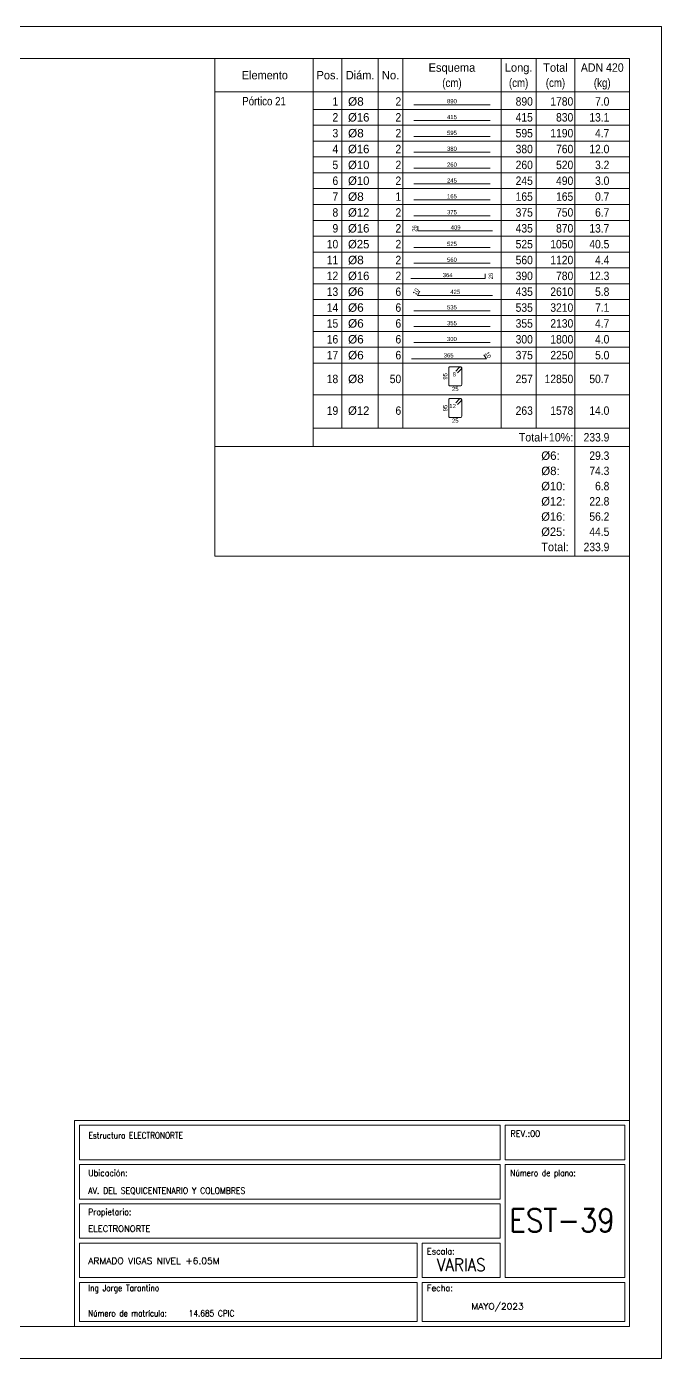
# Model space of a CAD drawing. Header units: millimetres. Extents: x 3 to 479, y -191 to 120.
# Drawn here: x 275.64 to 295.65, y -138.06 to -96.06 of the extents above; entities that cross this region are included whole.
import ezdxf
from ezdxf.enums import TextEntityAlignment as Align

# ---------------------------------------------------------------- set-up
doc = ezdxf.new("R2010")
doc.units = ezdxf.units.MM
for name, color, linetype, lineweight in [('CYPE', 7, 'Continuous', 0), ('DESPIECES_TABLA', 7, 'Continuous', 9), ('RECUAD_LIMITES', 2, 'Continuous', 0), ('RECUAD_MARCO', 1, 'Continuous', 20), ('TABLAS', 1, 'Continuous', 9), ('TEXTO_TABLAS', 1, 'Continuous', 0), ('TEXTOS_COTAS_DESPIECES_TABLA', 1, 'Continuous', 0)]:
    doc.layers.add(name, color=color, linetype=linetype, lineweight=lineweight)
doc.styles.add('CYPETXT', font='romans__.ttf', dxfattribs={"height": 0.2})
doc.styles.add('CYPETXT_romans', font='arial.ttf', dxfattribs={"height": 0.2})

msp = doc.modelspace()

# ---------------------------------------------------------------- linework, layer by layer
at = {"layer": 'CYPE', "color": 1}
for points in [[(277.15251, -137.05816), (294.65251, -137.05816), (294.65251, -130.55816), (277.15251, -130.55816), (277.15251, -137.05816)], [(277.31251, -131.79816), (290.57251, -131.79816), (290.57251, -130.70816), (277.31251, -130.70816), (277.31251, -131.79816)], [(290.73251, -131.79816), (294.50251, -131.79816), (294.50251, -130.70816), (290.73251, -130.70816), (290.73251, -131.79816)], [(277.31251, -133.03816), (290.57251, -133.03816), (290.57251, -131.94816), (277.31251, -131.94816), (277.31251, -133.03816)], [(290.73251, -135.50816), (294.50251, -135.50816), (294.50251, -131.94816), (290.73251, -131.94816), (290.73251, -135.50816)], [(277.31251, -134.26816), (290.57251, -134.26816), (290.57251, -133.18816), (277.31251, -133.18816), (277.31251, -134.26816)], [(277.31251, -135.50816), (287.95251, -135.50816), (287.95251, -134.42816), (277.31251, -134.42816), (277.31251, -135.50816)], [(288.11251, -135.50816), (290.57251, -135.50816), (290.57251, -134.42816), (288.11251, -134.42816), (288.11251, -135.50816)], [(277.31251, -136.89816), (287.95251, -136.89816), (287.95251, -135.66816), (277.31251, -135.66816), (277.31251, -136.89816)], [(288.11251, -136.89816), (294.50251, -136.89816), (294.50251, -135.66816), (288.11251, -135.66816), (288.11251, -136.89816)]]:
    msp.add_lwpolyline(points, close=True, dxfattribs=at)
at = {"layer": 'DESPIECES_TABLA'}
for points in [[(287.85051, -98.52016), (290.25051, -98.52016)], [(287.85051, -99.02016), (290.25051, -99.02016)], [(287.85051, -99.52016), (290.25051, -99.52016)], [(287.85051, -100.02016), (290.25051, -100.02016)], [(287.85051, -100.52016), (290.25051, -100.52016)], [(287.85051, -101.02016), (290.25051, -101.02016)], [(287.85051, -101.52016), (290.25051, -101.52016)], [(287.85051, -102.02016), (290.25051, -102.02016)], [(287.97918, -102.3509), (287.97918, -102.5009), (290.32433, -102.5009)], [(287.85051, -103.02016), (290.25051, -103.02016)], [(287.85051, -103.52016), (290.25051, -103.52016)], [(287.75821, -104.00085), (290.10043, -104.00085), (290.10043, -103.85085)], [(288.04202, -104.40475), (287.96702, -104.53465), (290.32836, -104.53465)], [(287.85051, -105.02016), (290.25051, -105.02016)], [(287.85051, -105.52016), (290.25051, -105.52016)], [(287.85051, -106.02016), (290.25051, -106.02016)], [(287.7715, -106.53465), (290.13513, -106.53465), (290.06013, -106.40475)], [(289.2238, -106.9738), (289.34624, -106.85137), (289.35098, -106.84559), (289.3545, -106.83901), (289.35666, -106.83186), (289.3574, -106.82443), (289.35666, -106.817), (289.3545, -106.80985), (289.35098, -106.80327), (289.34624, -106.7975), (289.34047, -106.79276), (289.33388, -106.78924), (289.32674, -106.78707), (289.3193, -106.78634), (288.99192, -106.78634), (288.97734, -106.78924), (288.96498, -106.7975), (288.95673, -106.80985), (288.95383, -106.82443), (288.95383, -107.34825), (288.95673, -107.36282), (288.96498, -107.37518), (288.97734, -107.38344), (288.99192, -107.38634), (289.3193, -107.38634), (289.33388, -107.38344), (289.34624, -107.37518), (289.3545, -107.36282), (289.3574, -107.34825), (289.3574, -106.82443), (289.35666, -106.817), (289.3545, -106.80985), (289.35098, -106.80327), (289.34624, -106.7975), (289.34047, -106.79276), (289.33388, -106.78924), (289.32674, -106.78707), (289.3193, -106.78634), (289.31187, -106.78707), (289.30473, -106.78924), (289.29814, -106.79276), (289.29237, -106.7975), (289.16993, -106.91993)], [(289.22415, -107.97305), (289.34614, -107.85106), (289.35086, -107.84531), (289.35436, -107.83875), (289.35652, -107.83163), (289.35725, -107.82423), (289.35652, -107.81682), (289.35436, -107.8097), (289.35086, -107.80314), (289.34614, -107.79739), (289.34038, -107.79267), (289.33382, -107.78916), (289.3267, -107.787), (289.3193, -107.78627), (288.99174, -107.78627), (288.97722, -107.78916), (288.9649, -107.79739), (288.95668, -107.8097), (288.95379, -107.82423), (288.95379, -108.34832), (288.95668, -108.36284), (288.9649, -108.37516), (288.97722, -108.38338), (288.99174, -108.38627), (289.3193, -108.38627), (289.33382, -108.38338), (289.34614, -108.37516), (289.35436, -108.36284), (289.35725, -108.34832), (289.35725, -107.82423), (289.35652, -107.81682), (289.35436, -107.8097), (289.35086, -107.80314), (289.34614, -107.79739), (289.34038, -107.79267), (289.33382, -107.78916), (289.3267, -107.787), (289.3193, -107.78627), (289.31189, -107.787), (289.30478, -107.78916), (289.29821, -107.79267), (289.29246, -107.79739), (289.17048, -107.91937)]]:
    msp.add_lwpolyline(points, dxfattribs=at)
at = {"layer": 'RECUAD_LIMITES'}
msp.add_lwpolyline([(236.25251, -138.05816), (295.65251, -138.05816), (295.65251, -96.05816), (236.25251, -96.05816), (236.25251, -138.05816)], close=True, dxfattribs=at)
at = {"layer": 'RECUAD_MARCO'}
msp.add_lwpolyline([(238.75251, -137.05816), (294.65251, -137.05816), (294.65251, -97.05816), (238.75251, -97.05816), (238.75251, -137.05816)], close=True, dxfattribs=at)
at = {"layer": 'TABLAS'}
for p, q in [((281.57651, -98.16816), (281.57651, -97.05816)), ((281.57651, -97.05816), (294.65251, -97.05816)), ((284.67651, -98.16816), (284.67651, -97.05816)), ((285.58051, -98.16816), (285.58051, -97.05816)), ((286.72851, -98.16816), (286.72851, -97.05816)), ((287.50051, -98.16816), (287.50051, -97.05816)), ((290.60051, -98.16816), (290.60051, -97.05816)), ((291.70451, -98.16816), (291.70451, -97.05816)), ((292.92451, -98.16816), (292.92451, -97.05816)), ((294.65251, -98.16816), (294.65251, -97.05816)), ((281.57651, -98.11816), (294.65251, -98.11816)), ((281.57651, -109.24816), (281.57651, -98.16816)), ((284.67651, -109.24816), (284.67651, -98.16816)), ((285.58051, -108.71816), (285.58051, -98.16816)), ((286.72851, -108.71816), (286.72851, -98.16816)), ((287.50051, -108.71816), (287.50051, -98.16816)), ((290.60051, -108.71816), (290.60051, -98.16816)), ((291.70451, -108.71816), (291.70451, -98.16816)), ((292.92451, -109.24816), (292.92451, -98.16816)), ((294.65251, -109.24816), (294.65251, -98.16816)), ((284.67651, -108.71816), (294.65251, -108.71816)), ((281.57651, -109.34816), (281.57651, -109.24816)), ((281.57651, -109.29816), (294.65251, -109.29816)), ((281.57651, -109.82816), (281.57651, -109.34816)), ((284.67651, -109.29816), (284.67651, -109.24816)), ((292.92451, -109.34816), (292.92451, -109.24816)), ((292.92451, -109.82816), (292.92451, -109.34816)), ((294.65251, -109.34816), (294.65251, -109.24816)), ((294.65251, -109.82816), (294.65251, -109.34816)), ((281.57651, -110.30816), (281.57651, -109.82816)), ((292.92451, -110.30816), (292.92451, -109.82816)), ((294.65251, -110.30816), (294.65251, -109.82816)), ((281.57651, -110.78816), (281.57651, -110.30816)), ((292.92451, -110.78816), (292.92451, -110.30816)), ((294.65251, -110.78816), (294.65251, -110.30816)), ((281.57651, -111.26816), (281.57651, -110.78816)), ((292.92451, -111.26816), (292.92451, -110.78816)), ((294.65251, -111.26816), (294.65251, -110.78816)), ((281.57651, -111.74816), (281.57651, -111.26816)), ((292.92451, -111.74816), (292.92451, -111.26816)), ((294.65251, -111.74816), (294.65251, -111.26816)), ((281.57651, -112.22816), (281.57651, -111.74816)), ((292.92451, -112.22816), (292.92451, -111.74816)), ((294.65251, -112.22816), (294.65251, -111.74816)), ((281.57651, -112.75816), (281.57651, -112.22816)), ((292.92451, -112.75816), (292.92451, -112.22816)), ((294.65251, -112.75816), (294.65251, -112.22816)), ((281.57651, -112.75816), (294.65251, -112.75816))]:
    msp.add_line(p, q, dxfattribs=at)
at = {"layer": 'TEXTO_TABLAS'}
for p, q in [((284.67651, -98.66816), (294.65251, -98.66816)), ((284.67651, -99.16816), (294.65251, -99.16816)), ((284.67651, -99.66816), (294.65251, -99.66816)), ((284.67651, -100.16816), (294.65251, -100.16816)), ((284.67651, -100.66816), (294.65251, -100.66816)), ((284.67651, -101.16816), (294.65251, -101.16816)), ((284.67651, -101.66816), (294.65251, -101.66816)), ((284.67651, -102.16816), (294.65251, -102.16816)), ((284.67651, -102.66816), (294.65251, -102.66816)), ((284.67651, -103.16816), (294.65251, -103.16816)), ((284.67651, -103.66816), (294.65251, -103.66816)), ((284.67651, -104.16816), (294.65251, -104.16816)), ((284.67651, -104.66816), (294.65251, -104.66816)), ((284.67651, -105.16816), (294.65251, -105.16816)), ((284.67651, -105.66816), (294.65251, -105.66816)), ((284.67651, -106.16816), (294.65251, -106.16816)), ((284.67651, -106.66816), (294.65251, -106.66816)), ((284.67651, -107.66816), (294.65251, -107.66816))]:
    msp.add_line(p, q, dxfattribs=at)

# ---------------------------------------------------------------- texts
at = {"layer": 'CYPE', "color": 5, "style": 'CYPETXT'}
for s, width, p in [('Estructura ELECTRONORTE', 0.842437, (277.59251, -131.12816)), ('AV. DEL SEQUICENTENARIO Y COLOMBRES', 0.887423, (277.58251, -132.86816)), ('ELECTRONORTE', 0.974409, (277.58251, -134.06816)), ('ARMADO VIGAS NIVEL +6.05M', 1.047361, (277.58251, -135.08253)), ('Ing Jorge Tarantino', 0.851105, (277.58251, -135.93816)), ('MAYO/2023', 1.047361, (289.66251, -136.51816)), ('14.685 CPIC', 0.851936, (280.75251, -136.73816))]:
    msp.add_text(s, height=0.2, dxfattribs=dict(at, width=width)).set_placement(p)
at = {"layer": 'CYPE', "color": 4, "style": 'CYPETXT'}
for s, width, p in [('REV.:00', 0.927655, (290.89251, -131.06816)), ('Ubicación:', 0.90604, (277.58251, -132.30816)), ('Número de plano:', 0.844847, (290.89251, -132.30816)), ('Propietario:', 0.885908, (277.58251, -133.53816)), ('Escala:', 0.925891, (288.26251, -134.77816)), ('Fecha:', 0.933698, (288.26251, -135.93816)), ('Número de matrícula:', 0.83516, (277.58251, -136.73816))]:
    msp.add_text(s, height=0.2, dxfattribs=dict(at, width=width)).set_placement(p)
at = {"layer": 'CYPE', "color": 5, "style": 'CYPETXT'}
for s, height, width, p in [('EST-39', 0.733333, 0.872274, (292.52251, -134.07149)), ('VARIAS', 0.4, 0.869965, (289.34251, -135.30816))]:
    msp.add_text(s, height=height, dxfattribs=dict(at, width=width)).set_placement(p, align=Align.CENTER)
at = {"layer": 'TEXTO_TABLAS', "style": 'CYPETXT_romans'}
for s, width, p in [('Diám.', 0.924488, (286.15451, -97.58816)), ('Esquema', 0.93681, (289.05051, -97.34816)), ('Long.', 0.9375, (291.15251, -97.34816)), ('Total', 0.935673, (292.31451, -97.34816)), ('ADN 420', 0.893197, (293.78851, -97.34816)), ('Elemento', 0.923378, (283.15151, -97.58816)), ('Pos.', 0.930268, (285.12851, -97.58816)), ('No.', 0.948905, (287.11451, -97.58816)), ('(cm)', 0.819001, (289.05051, -97.82816)), ('(cm)', 0.819001, (291.15251, -97.82816)), ('(cm)', 0.819001, (292.31451, -97.82816)), ('(kg)', 0.827954, (293.78851, -97.82816)), ('Pórtico 21', 0.820327, (283.12651, -98.40816))]:
    msp.add_text(s, height=0.266667, dxfattribs=dict(at, width=width)).set_placement(p, align=Align.MIDDLE_CENTER)
for s, width, p in [('%%c8', 0.99505, (285.77451, -98.41816)), ('%%c16', 0.955414, (285.77451, -98.91816)), ('%%c8', 0.99505, (285.77451, -99.41816)), ('%%c16', 0.955414, (285.77451, -99.91816)), ('%%c10', 0.955414, (285.77451, -100.41816)), ('%%c10', 0.955414, (285.77451, -100.91816)), ('%%c8', 0.99505, (285.77451, -101.41816)), ('%%c12', 0.955414, (285.77451, -101.91816)), ('%%c16', 0.955414, (285.77451, -102.41816)), ('%%c25', 0.955414, (285.77451, -102.91816)), ('%%c8', 0.99505, (285.77451, -103.41816)), ('%%c16', 0.955414, (285.77451, -103.91816)), ('%%c6', 0.99505, (285.77451, -104.41816)), ('%%c6', 0.99505, (285.77451, -104.91816)), ('%%c6', 0.99505, (285.77451, -105.41816)), ('%%c6', 0.99505, (285.77451, -105.91816)), ('%%c6', 0.99505, (285.77451, -106.41816)), ('%%c8', 0.99505, (285.77451, -107.16816)), ('%%c12', 0.955414, (285.77451, -108.16816)), ('%%c6:', 0.966972, (291.86651, -109.58816)), ('%%c8:', 0.966972, (291.86651, -110.06816)), ('%%c10:', 0.940736, (291.86651, -110.54816)), ('%%c12:', 0.940736, (291.86651, -111.02816)), ('%%c16:', 0.940736, (291.86651, -111.50816)), ('%%c25:', 0.940736, (291.86651, -111.98816)), ('Total:', 0.925563, (291.86651, -112.46816))]:
    msp.add_text(s, height=0.266667, dxfattribs=dict(at, width=width)).set_placement(p, align=Align.MIDDLE_LEFT)
for s, height, width, p in [('1', 0.26667, 0.872274, (285.46451, -98.41816)), ('2', 0.26667, 0.872274, (287.45051, -98.41816)), ('890', 0.266667, 0.872274, (291.60051, -98.41816)), ('1780', 0.266667, 0.872274, (292.87451, -98.41816)), ('7.0', 0.266667, 0.868127, (294.01251, -98.41816)), ('2', 0.26667, 0.872274, (285.46451, -98.91816)), ('2', 0.26667, 0.872274, (287.45051, -98.91816)), ('415', 0.266667, 0.872274, (291.60051, -98.91816)), ('830', 0.266667, 0.872274, (292.87451, -98.91816)), ('13.1', 0.266667, 0.869308, (294.01251, -98.91816)), ('3', 0.26667, 0.872274, (285.46451, -99.41816)), ('2', 0.26667, 0.872274, (287.45051, -99.41816)), ('595', 0.266667, 0.872274, (291.60051, -99.41816)), ('1190', 0.266667, 0.872274, (292.87451, -99.41816)), ('4.7', 0.266667, 0.868127, (294.01251, -99.41816)), ('4', 0.26667, 0.872274, (285.46451, -99.91816)), ('2', 0.26667, 0.872274, (287.45051, -99.91816)), ('380', 0.266667, 0.872274, (291.60051, -99.91816)), ('760', 0.266667, 0.872274, (292.87451, -99.91816)), ('12.0', 0.266667, 0.869308, (294.01251, -99.91816)), ('5', 0.26667, 0.872274, (285.46451, -100.41816)), ('2', 0.26667, 0.872274, (287.45051, -100.41816)), ('260', 0.266667, 0.872274, (291.60051, -100.41816)), ('520', 0.266667, 0.872274, (292.87451, -100.41816)), ('3.2', 0.266667, 0.868127, (294.01251, -100.41816)), ('6', 0.26667, 0.872274, (285.46451, -100.91816)), ('2', 0.26667, 0.872274, (287.45051, -100.91816)), ('245', 0.266667, 0.872274, (291.60051, -100.91816)), ('490', 0.266667, 0.872274, (292.87451, -100.91816)), ('3.0', 0.266667, 0.868127, (294.01251, -100.91816)), ('7', 0.26667, 0.872274, (285.46451, -101.41816)), ('1', 0.26667, 0.872274, (287.45051, -101.41816)), ('165', 0.266667, 0.872274, (291.60051, -101.41816)), ('165', 0.266667, 0.872274, (292.87451, -101.41816)), ('0.7', 0.266667, 0.868127, (294.01251, -101.41816)), ('8', 0.26667, 0.872274, (285.46451, -101.91816)), ('2', 0.26667, 0.872274, (287.45051, -101.91816)), ('375', 0.266667, 0.872274, (291.60051, -101.91816)), ('750', 0.266667, 0.872274, (292.87451, -101.91816)), ('6.7', 0.266667, 0.868127, (294.01251, -101.91816)), ('9', 0.26667, 0.872274, (285.46451, -102.41816)), ('2', 0.26667, 0.872274, (287.45051, -102.41816)), ('435', 0.266667, 0.872274, (291.60051, -102.41816)), ('870', 0.266667, 0.872274, (292.87451, -102.41816)), ('13.7', 0.266667, 0.869308, (294.01251, -102.41816)), ('10', 0.266667, 0.872274, (285.46451, -102.91816)), ('2', 0.26667, 0.872274, (287.45051, -102.91816)), ('525', 0.266667, 0.872274, (291.60051, -102.91816)), ('1050', 0.266667, 0.872274, (292.87451, -102.91816)), ('40.5', 0.266667, 0.869308, (294.01251, -102.91816)), ('11', 0.266667, 0.872274, (285.46451, -103.41816)), ('2', 0.26667, 0.872274, (287.45051, -103.41816)), ('560', 0.266667, 0.872274, (291.60051, -103.41816)), ('1120', 0.266667, 0.872274, (292.87451, -103.41816)), ('4.4', 0.266667, 0.868127, (294.01251, -103.41816)), ('12', 0.266667, 0.872274, (285.46451, -103.91816)), ('2', 0.26667, 0.872274, (287.45051, -103.91816)), ('390', 0.266667, 0.872274, (291.60051, -103.91816)), ('780', 0.266667, 0.872274, (292.87451, -103.91816)), ('12.3', 0.266667, 0.869308, (294.01251, -103.91816)), ('13', 0.266667, 0.872274, (285.46451, -104.41816)), ('6', 0.26667, 0.872274, (287.45051, -104.41816)), ('435', 0.266667, 0.872274, (291.60051, -104.41816)), ('2610', 0.266667, 0.872274, (292.87451, -104.41816)), ('5.8', 0.266667, 0.868127, (294.01251, -104.41816)), ('14', 0.266667, 0.872274, (285.46451, -104.91816)), ('6', 0.26667, 0.872274, (287.45051, -104.91816)), ('535', 0.266667, 0.872274, (291.60051, -104.91816)), ('3210', 0.266667, 0.872274, (292.87451, -104.91816)), ('7.1', 0.266667, 0.868127, (294.01251, -104.91816)), ('15', 0.266667, 0.872274, (285.46451, -105.41816)), ('6', 0.26667, 0.872274, (287.45051, -105.41816)), ('355', 0.266667, 0.872274, (291.60051, -105.41816)), ('2130', 0.266667, 0.872274, (292.87451, -105.41816)), ('4.7', 0.266667, 0.868127, (294.01251, -105.41816)), ('16', 0.266667, 0.872274, (285.46451, -105.91816)), ('6', 0.26667, 0.872274, (287.45051, -105.91816)), ('300', 0.266667, 0.872274, (291.60051, -105.91816)), ('1800', 0.266667, 0.872274, (292.87451, -105.91816)), ('4.0', 0.266667, 0.868127, (294.01251, -105.91816)), ('17', 0.266667, 0.872274, (285.46451, -106.41816)), ('6', 0.26667, 0.872274, (287.45051, -106.41816)), ('375', 0.266667, 0.872274, (291.60051, -106.41816)), ('2250', 0.266667, 0.872274, (292.87451, -106.41816)), ('5.0', 0.266667, 0.868127, (294.01251, -106.41816)), ('18', 0.266667, 0.872274, (285.46451, -107.16816)), ('50', 0.266667, 0.872274, (287.45051, -107.16816)), ('257', 0.266667, 0.872274, (291.60051, -107.16816)), ('12850', 0.266667, 0.872274, (292.87451, -107.16816)), ('50.7', 0.266667, 0.869308, (294.01251, -107.16816)), ('19', 0.266667, 0.872274, (285.46451, -108.16816)), ('6', 0.26667, 0.872274, (287.45051, -108.16816)), ('263', 0.266667, 0.872274, (291.60051, -108.16816)), ('1578', 0.266667, 0.872274, (292.87451, -108.16816)), ('14.0', 0.266667, 0.869308, (294.01251, -108.16816)), ('Total+10%:', 0.266667, 0.906671, (292.87451, -109.00816)), ('233.9', 0.266667, 0.869965, (294.01251, -109.00816)), ('29.3', 0.266667, 0.869308, (294.01251, -109.58816)), ('74.3', 0.266667, 0.869308, (294.01251, -110.06816)), ('6.8', 0.266667, 0.868127, (294.01251, -110.54816)), ('22.8', 0.266667, 0.869308, (294.01251, -111.02816)), ('56.2', 0.266667, 0.869308, (294.01251, -111.50816)), ('44.5', 0.266667, 0.869308, (294.01251, -111.98816)), ('233.9', 0.266667, 0.869965, (294.01251, -112.46816))]:
    msp.add_text(s, height=height, dxfattribs=dict(at, width=width)).set_placement(p, align=Align.MIDDLE_RIGHT)
at = {"layer": 'TEXTOS_COTAS_DESPIECES_TABLA', "style": 'CYPETXT_romans', "width": 0.872274}
for s, p in [('890', (289.05051, -98.47616)), ('415', (289.05051, -98.97616)), ('595', (289.05051, -99.47616)), ('380', (289.05051, -99.97616)), ('260', (289.05051, -100.47616)), ('245', (289.05051, -100.97616)), ('165', (289.05051, -101.47616)), ('375', (289.05051, -101.97616)), ('409', (289.16551, -102.45841)), ('525', (289.05051, -102.97616)), ('560', (289.05051, -103.47616)), ('364', (288.91387, -103.95847)), ('425', (289.15347, -104.49157)), ('535', (289.05051, -104.97616)), ('355', (289.05051, -105.47616)), ('300', (289.05051, -105.97616)), ('365', (288.94659, -106.49157))]:
    msp.add_text(s, height=0.133333, dxfattribs=at).set_placement(p, align=Align.CENTER)
for s, rotation, p in [('26', 90, (287.93669, -102.4259)), ('10', 59.999195, (287.96721, -104.44816)), ('10', 300.000805, (290.13495, -106.44816)), ('95', 90, (288.90361, -107.08634)), ('95', 90, (288.90376, -108.08627))]:
    msp.add_text(s, height=0.133333, rotation=rotation, dxfattribs=at).set_placement(p, align=Align.CENTER)
msp.add_text('26', height=0.133333, rotation=90, dxfattribs=at).set_placement((290.20947, -103.92585), align=Align.TOP_CENTER)
for s, height, p in [('8', 0.13333, (289.1738, -107.0238)), ('12', 0.133333, (289.17415, -108.02305))]:
    msp.add_text(s, height=height, dxfattribs=at).set_placement(p, align=Align.MIDDLE_RIGHT)
for p in [(289.15561, -107.41664), (289.15552, -108.41671)]:
    msp.add_text('25', height=0.133333, dxfattribs=at).set_placement(p, align=Align.TOP_CENTER)

doc.saveas('drawing.dxf')
